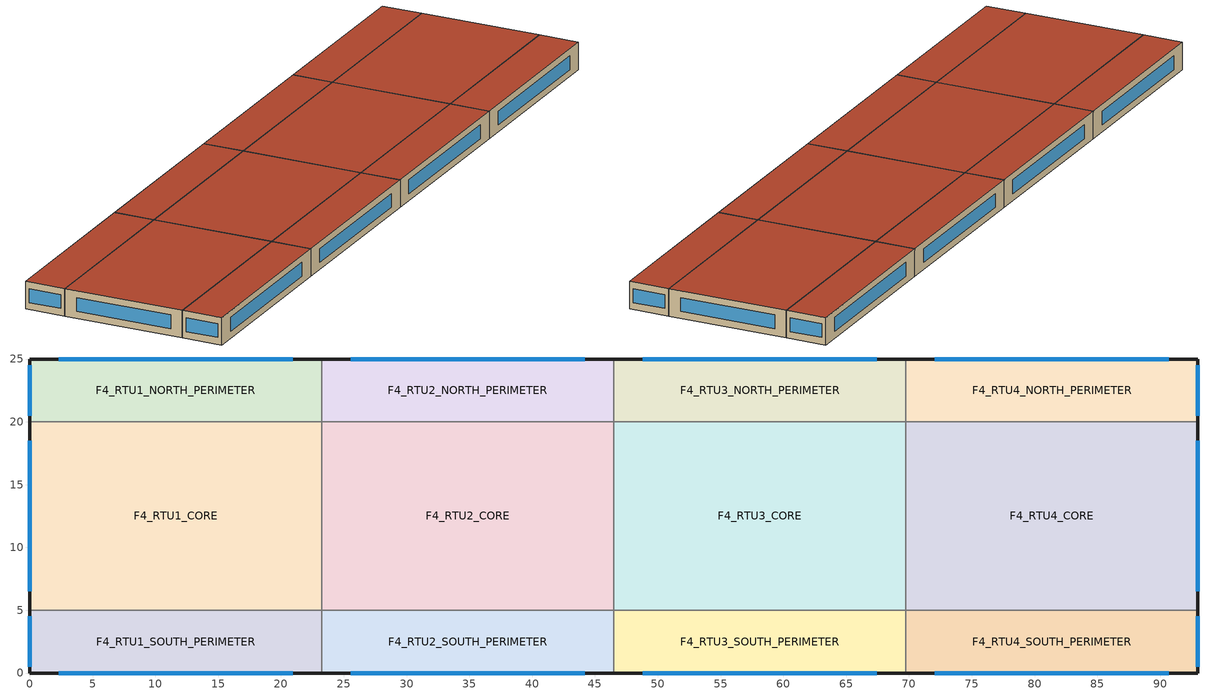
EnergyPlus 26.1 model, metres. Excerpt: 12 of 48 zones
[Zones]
F4_RTU1_SOUTH_PERIMETER
 floor adiabatic (SCREENING_FLOOR): 0,0 0,5 23.25,5 23.25,0 z4.6
 wall outside (SCREENING_EXTERIOR_WALL): 0,5 0,0 23.25,0 z4.6:8
 wall adiabatic (SCREENING_INTERIOR): 23.25,0 23.25,5 0,5 z4.6:8
 window (SCREENING_WINDOW): 2.33,0 20.93,0 / 0,4.5 0,0.5 z5.45:7.15
 roof outside (SCREENING_ROOF): 0,5 0,0 23.25,0 23.25,5 z8
F4_RTU1_CORE
 floor adiabatic (SCREENING_FLOOR): 0,5 0,20 23.25,20 23.25,5 z4.6
 wall outside (SCREENING_EXTERIOR_WALL): 0,20 0,5 z4.6:8
 wall adiabatic (SCREENING_INTERIOR): 0,5 23.25,5 23.25,20 0,20 z4.6:8
 window (SCREENING_WINDOW): 0,18.5 0,6.5 z5.45:7.15
 roof outside (SCREENING_ROOF): 0,20 0,5 23.25,5 23.25,20 z8
F4_RTU1_NORTH_PERIMETER
 floor adiabatic (SCREENING_FLOOR): 0,20 0,25 23.25,25 23.25,20 z4.6
 wall outside (SCREENING_EXTERIOR_WALL): 23.25,25 0,25 0,20 z4.6:8
 wall adiabatic (SCREENING_INTERIOR): 0,20 23.25,20 23.25,25 z4.6:8
 window (SCREENING_WINDOW): 20.93,25 2.33,25 / 0,24.5 0,20.5 z5.45:7.15
 roof outside (SCREENING_ROOF): 0,25 0,20 23.25,20 23.25,25 z8
F4_RTU2_SOUTH_PERIMETER
 floor adiabatic (SCREENING_FLOOR): 23.25,0 23.25,5 46.5,5 46.5,0 z4.6
 wall outside (SCREENING_EXTERIOR_WALL): 23.25,0 46.5,0 z4.6:8
 wall adiabatic (SCREENING_INTERIOR): 46.5,0 46.5,5 23.25,5 23.25,0 z4.6:8
 window (SCREENING_WINDOW): 25.57,0 44.17,0 z5.45:7.15
 roof outside (SCREENING_ROOF): 23.25,5 23.25,0 46.5,0 46.5,5 z8
F4_RTU2_CORE
 floor adiabatic (SCREENING_FLOOR): 23.25,5 23.25,20 46.5,20 46.5,5 z4.6
 wall adiabatic (SCREENING_INTERIOR): 23.25,5 46.5,5 46.5,20 23.25,20 23.25,5 z4.6:8
 roof outside (SCREENING_ROOF): 23.25,20 23.25,5 46.5,5 46.5,20 z8
F4_RTU2_NORTH_PERIMETER
 floor adiabatic (SCREENING_FLOOR): 23.25,20 23.25,25 46.5,25 46.5,20 z4.6
 wall outside (SCREENING_EXTERIOR_WALL): 46.5,25 23.25,25 z4.6:8
 wall adiabatic (SCREENING_INTERIOR): 23.25,25 23.25,20 46.5,20 46.5,25 z4.6:8
 window (SCREENING_WINDOW): 44.17,25 25.57,25 z5.45:7.15
 roof outside (SCREENING_ROOF): 23.25,25 23.25,20 46.5,20 46.5,25 z8
F4_RTU3_SOUTH_PERIMETER
 floor adiabatic (SCREENING_FLOOR): 46.5,0 46.5,5 69.75,5 69.75,0 z4.6
 wall outside (SCREENING_EXTERIOR_WALL): 46.5,0 69.75,0 z4.6:8
 wall adiabatic (SCREENING_INTERIOR): 69.75,0 69.75,5 46.5,5 46.5,0 z4.6:8
 window (SCREENING_WINDOW): 48.83,0 67.42,0 z5.45:7.15
 roof outside (SCREENING_ROOF): 46.5,5 46.5,0 69.75,0 69.75,5 z8
F4_RTU3_CORE
 floor adiabatic (SCREENING_FLOOR): 46.5,5 46.5,20 69.75,20 69.75,5 z4.6
 wall adiabatic (SCREENING_INTERIOR): 46.5,5 69.75,5 69.75,20 46.5,20 46.5,5 z4.6:8
 roof outside (SCREENING_ROOF): 46.5,20 46.5,5 69.75,5 69.75,20 z8
F4_RTU3_NORTH_PERIMETER
 floor adiabatic (SCREENING_FLOOR): 46.5,20 46.5,25 69.75,25 69.75,20 z4.6
 wall outside (SCREENING_EXTERIOR_WALL): 69.75,25 46.5,25 z4.6:8
 wall adiabatic (SCREENING_INTERIOR): 46.5,25 46.5,20 69.75,20 69.75,25 z4.6:8
 window (SCREENING_WINDOW): 67.42,25 48.83,25 z5.45:7.15
 roof outside (SCREENING_ROOF): 46.5,25 46.5,20 69.75,20 69.75,25 z8
F4_RTU4_SOUTH_PERIMETER
 floor adiabatic (SCREENING_FLOOR): 69.75,0 69.75,5 93,5 93,0 z4.6
 wall outside (SCREENING_EXTERIOR_WALL): 69.75,0 93,0 93,5 z4.6:8
 wall adiabatic (SCREENING_INTERIOR): 93,5 69.75,5 69.75,0 z4.6:8
 window (SCREENING_WINDOW): 72.08,0 90.67,0 / 93,0.5 93,4.5 z5.45:7.15
 roof outside (SCREENING_ROOF): 69.75,5 69.75,0 93,0 93,5 z8
F4_RTU4_CORE
 floor adiabatic (SCREENING_FLOOR): 69.75,5 69.75,20 93,20 93,5 z4.6
 wall outside (SCREENING_EXTERIOR_WALL): 93,5 93,20 z4.6:8
 wall adiabatic (SCREENING_INTERIOR): 93,20 69.75,20 69.75,5 93,5 z4.6:8
 window (SCREENING_WINDOW): 93,6.5 93,18.5 z5.45:7.15
 roof outside (SCREENING_ROOF): 69.75,20 69.75,5 93,5 93,20 z8
F4_RTU4_NORTH_PERIMETER
 floor adiabatic (SCREENING_FLOOR): 69.75,20 69.75,25 93,25 93,20 z4.6
 wall outside (SCREENING_EXTERIOR_WALL): 93,20 93,25 69.75,25 z4.6:8
 wall adiabatic (SCREENING_INTERIOR): 69.75,25 69.75,20 93,20 z4.6:8
 window (SCREENING_WINDOW): 90.67,25 72.08,25 / 93,20.5 93,24.5 z5.45:7.15
 roof outside (SCREENING_ROOF): 69.75,25 69.75,20 93,20 93,25 z8
[Building]
OFFICE_SCREENING_SEED_UNCALIBRATED: 0, City, 0.04, 0.4, FullExterior, 100, 6
[SizingPeriod:DesignDay]
SAN_FRANCISCO_SCREENING_HEATING_99_6: 1, 21, WinterDesignDay, 3.8, 0, DefaultMultipliers, , Wetbulb, 3.8, , , , , 101301, 2.2, 150, No, No, No, ASHRAEClearSky, , , , , 0
SAN_FRANCISCO_SCREENING_COOLING_1: 7, 21, SummerDesignDay, 27.2, 8.1, DefaultMultipliers, , Wetbulb, 18.3, , , , , 101301, 4.4, 290, No, No, No, ASHRAEClearSky, , , , , 1
[Material:NoMass]
SCREENING_WALL_R: MediumSmooth, 2.5, 0.9, 0.6, 0.6
SCREENING_ROOF_R: MediumRough, 5.3, 0.9, 0.6, 0.6
[Material]
SCREENING_CONCRETE: MediumRough, 0.15, 1.4, 2200, 900, 0.9, 0.65, 0.65
SCREENING_GYPSUM: Smooth, 0.025, 0.16, 800, 1090, 0.9, 0.5, 0.5
[WindowMaterial:SimpleGlazingSystem]
SCREENING_SIMPLE_GLAZING: 2, 0.35, 0.6
[Construction]
SCREENING_EXTERIOR_WALL: SCREENING_WALL_R
SCREENING_ROOF: SCREENING_ROOF_R
SCREENING_FLOOR: SCREENING_CONCRETE
SCREENING_INTERIOR: SCREENING_GYPSUM
SCREENING_WINDOW: SCREENING_SIMPLE_GLAZING
[Zone]
F4_RTU1_SOUTH_PERIMETER; F4_RTU1_CORE; F4_RTU1_NORTH_PERIMETER; F4_RTU2_SOUTH_PERIMETER; F4_RTU2_CORE; F4_RTU2_NORTH_PERIMETER; F4_RTU3_SOUTH_PERIMETER; F4_RTU3_CORE; F4_RTU3_NORTH_PERIMETER; F4_RTU4_SOUTH_PERIMETER; F4_RTU4_CORE; F4_RTU4_NORTH_PERIMETER: 0, 0, 0, 0, 1, 1, 3.4, autocalculate, autocalculate, , , Yes
[Lights]
B59_LIGHTS_METERED_SOUTH_PROXY_F4_RTU1_SOUTH_PERIMETER: F4_RTU1_SOUTH_PERIMETER, SCREENING_LIGHTS_FRACTION, Watts/Area, , 5.5, , 0, 0.42, 0.18, 1, MeteredSouthPanelProxy
B59_LIGHTS_UNMETERED_NORTH_PROXY_F4_RTU1_SOUTH_PERIMETER: F4_RTU1_SOUTH_PERIMETER, SCREENING_LIGHTS_FRACTION, Watts/Area, , 5.5, , 0, 0.42, 0.18, 1, UnmeteredNorthPanelProxy
B59_LIGHTS_METERED_SOUTH_PROXY_F4_RTU1_CORE: F4_RTU1_CORE, SCREENING_LIGHTS_FRACTION, Watts/Area, , 5.5, , 0, 0.42, 0.18, 1, MeteredSouthPanelProxy
B59_LIGHTS_UNMETERED_NORTH_PROXY_F4_RTU1_CORE: F4_RTU1_CORE, SCREENING_LIGHTS_FRACTION, Watts/Area, , 5.5, , 0, 0.42, 0.18, 1, UnmeteredNorthPanelProxy
B59_LIGHTS_METERED_SOUTH_PROXY_F4_RTU1_NORTH_PERIMETER: F4_RTU1_NORTH_PERIMETER, SCREENING_LIGHTS_FRACTION, Watts/Area, , 5.5, , 0, 0.42, 0.18, 1, MeteredSouthPanelProxy
B59_LIGHTS_UNMETERED_NORTH_PROXY_F4_RTU1_NORTH_PERIMETER: F4_RTU1_NORTH_PERIMETER, SCREENING_LIGHTS_FRACTION, Watts/Area, , 5.5, , 0, 0.42, 0.18, 1, UnmeteredNorthPanelProxy
B59_LIGHTS_METERED_SOUTH_PROXY_F4_RTU2_SOUTH_PERIMETER: F4_RTU2_SOUTH_PERIMETER, SCREENING_LIGHTS_FRACTION, Watts/Area, , 5.5, , 0, 0.42, 0.18, 1, MeteredSouthPanelProxy
B59_LIGHTS_UNMETERED_NORTH_PROXY_F4_RTU2_SOUTH_PERIMETER: F4_RTU2_SOUTH_PERIMETER, SCREENING_LIGHTS_FRACTION, Watts/Area, , 5.5, , 0, 0.42, 0.18, 1, UnmeteredNorthPanelProxy
B59_LIGHTS_METERED_SOUTH_PROXY_F4_RTU2_CORE: F4_RTU2_CORE, SCREENING_LIGHTS_FRACTION, Watts/Area, , 5.5, , 0, 0.42, 0.18, 1, MeteredSouthPanelProxy
B59_LIGHTS_UNMETERED_NORTH_PROXY_F4_RTU2_CORE: F4_RTU2_CORE, SCREENING_LIGHTS_FRACTION, Watts/Area, , 5.5, , 0, 0.42, 0.18, 1, UnmeteredNorthPanelProxy
B59_LIGHTS_METERED_SOUTH_PROXY_F4_RTU2_NORTH_PERIMETER: F4_RTU2_NORTH_PERIMETER, SCREENING_LIGHTS_FRACTION, Watts/Area, , 5.5, , 0, 0.42, 0.18, 1, MeteredSouthPanelProxy
B59_LIGHTS_UNMETERED_NORTH_PROXY_F4_RTU2_NORTH_PERIMETER: F4_RTU2_NORTH_PERIMETER, SCREENING_LIGHTS_FRACTION, Watts/Area, , 5.5, , 0, 0.42, 0.18, 1, UnmeteredNorthPanelProxy
B59_LIGHTS_METERED_SOUTH_PROXY_F4_RTU3_SOUTH_PERIMETER: F4_RTU3_SOUTH_PERIMETER, SCREENING_LIGHTS_FRACTION, Watts/Area, , 5.5, , 0, 0.42, 0.18, 1, MeteredSouthPanelProxy
B59_LIGHTS_UNMETERED_NORTH_PROXY_F4_RTU3_SOUTH_PERIMETER: F4_RTU3_SOUTH_PERIMETER, SCREENING_LIGHTS_FRACTION, Watts/Area, , 5.5, , 0, 0.42, 0.18, 1, UnmeteredNorthPanelProxy
B59_LIGHTS_METERED_SOUTH_PROXY_F4_RTU3_CORE: F4_RTU3_CORE, SCREENING_LIGHTS_FRACTION, Watts/Area, , 5.5, , 0, 0.42, 0.18, 1, MeteredSouthPanelProxy
B59_LIGHTS_UNMETERED_NORTH_PROXY_F4_RTU3_CORE: F4_RTU3_CORE, SCREENING_LIGHTS_FRACTION, Watts/Area, , 5.5, , 0, 0.42, 0.18, 1, UnmeteredNorthPanelProxy
B59_LIGHTS_METERED_SOUTH_PROXY_F4_RTU3_NORTH_PERIMETER: F4_RTU3_NORTH_PERIMETER, SCREENING_LIGHTS_FRACTION, Watts/Area, , 5.5, , 0, 0.42, 0.18, 1, MeteredSouthPanelProxy
B59_LIGHTS_UNMETERED_NORTH_PROXY_F4_RTU3_NORTH_PERIMETER: F4_RTU3_NORTH_PERIMETER, SCREENING_LIGHTS_FRACTION, Watts/Area, , 5.5, , 0, 0.42, 0.18, 1, UnmeteredNorthPanelProxy
B59_LIGHTS_METERED_SOUTH_PROXY_F4_RTU4_SOUTH_PERIMETER: F4_RTU4_SOUTH_PERIMETER, SCREENING_LIGHTS_FRACTION, Watts/Area, , 5.5, , 0, 0.42, 0.18, 1, MeteredSouthPanelProxy
B59_LIGHTS_UNMETERED_NORTH_PROXY_F4_RTU4_SOUTH_PERIMETER: F4_RTU4_SOUTH_PERIMETER, SCREENING_LIGHTS_FRACTION, Watts/Area, , 5.5, , 0, 0.42, 0.18, 1, UnmeteredNorthPanelProxy
B59_LIGHTS_METERED_SOUTH_PROXY_F4_RTU4_CORE: F4_RTU4_CORE, SCREENING_LIGHTS_FRACTION, Watts/Area, , 5.5, , 0, 0.42, 0.18, 1, MeteredSouthPanelProxy
B59_LIGHTS_UNMETERED_NORTH_PROXY_F4_RTU4_CORE: F4_RTU4_CORE, SCREENING_LIGHTS_FRACTION, Watts/Area, , 5.5, , 0, 0.42, 0.18, 1, UnmeteredNorthPanelProxy
B59_LIGHTS_METERED_SOUTH_PROXY_F4_RTU4_NORTH_PERIMETER: F4_RTU4_NORTH_PERIMETER, SCREENING_LIGHTS_FRACTION, Watts/Area, , 5.5, , 0, 0.42, 0.18, 1, MeteredSouthPanelProxy
B59_LIGHTS_UNMETERED_NORTH_PROXY_F4_RTU4_NORTH_PERIMETER: F4_RTU4_NORTH_PERIMETER, SCREENING_LIGHTS_FRACTION, Watts/Area, , 5.5, , 0, 0.42, 0.18, 1, UnmeteredNorthPanelProxy
[Schedule:Compact]
SCREENING_LIGHTS_FRACTION: FRACTION, Through: 3/17, For: SummerDesignDay WinterDesignDay, Until: 24:00, 0.05, For: Weekdays, Until: 08:00, 0.05, Until: 18:00, 1, Until: 23:00, 0.25, Until: 24:00, 0.05, For: Weekends Holidays, Until: 24:00, 0.05, For: AllOtherDays, Until: 24:00, 0.05, Through: 12/31, For: SummerDesignDay WinterDesignDay, Until: 24:00, 0.05, For: Weekdays, Until: 08:00, 0.0136963, Until: 18:00, 0.273926, Until: 23:00, 0.0684814, Until: 24:00, 0.0136963, For: Weekends Holidays, Until: 24:00, 0.0136963, For: AllOtherDays, Until: 24:00, 0.0136963
